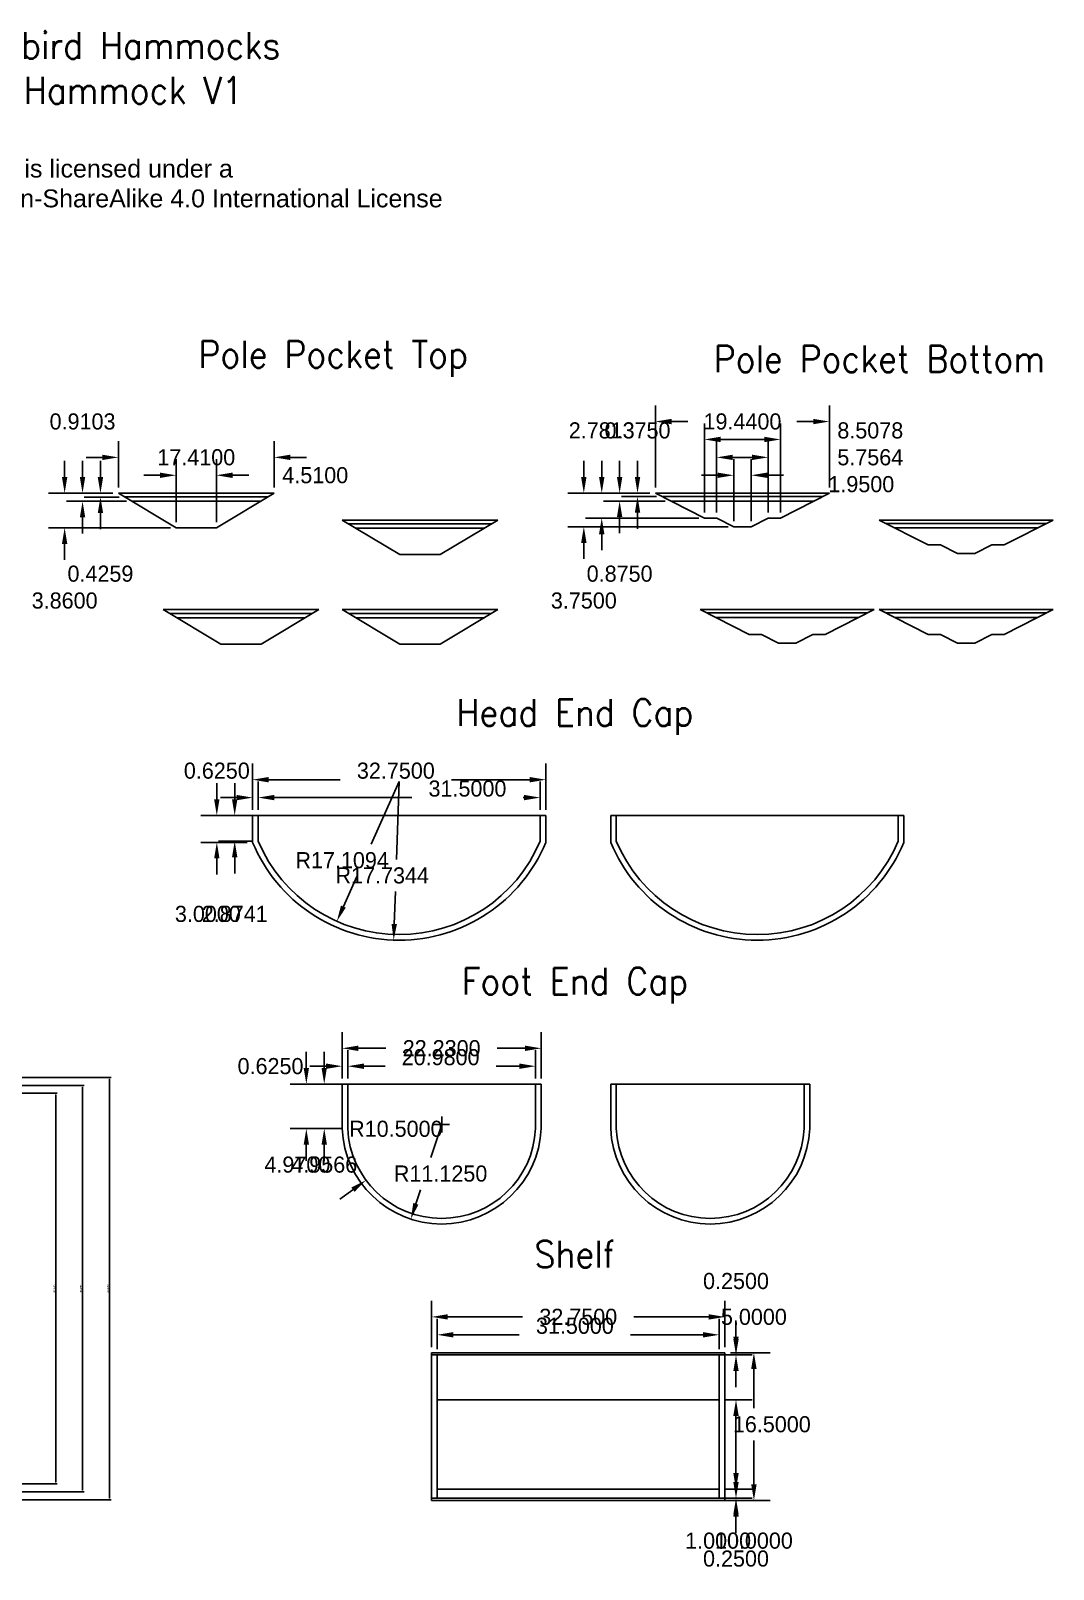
# Model space of a CAD drawing. Header units: inches. Extents: x 0 to 209, y -7 to 176.
# Drawn here: x 95.2 to 209.4, y -7.2 to 164.6 of the extents above; entities that cross this region are included whole.
import ezdxf

# ---------------------------------------------------------------- set-up
doc = ezdxf.new("R2010")
doc.units = ezdxf.units.IN
doc.layers.get('0').update_dxf_attribs({"true_color": 0xffffff})
doc.layers.get('Defpoints').update_dxf_attribs({"true_color": 0xffffff})
for name, color, linetype, true_color in [('Dimensions', 30, 'Continuous', 0xff7f00), ('Foot End Cap', 56, 'Continuous', 0x808000), ('Head End Cap', 216, 'Continuous', 0x800080), ('Shelf', 2, 'Continuous', 0xffff00)]:
    doc.layers.add(name, color=color, linetype=linetype, true_color=true_color)
for name, color, linetype, lineweight, true_color in [('Labels', 4, 'Continuous', 25, 0x00ffff), ('Pole Pocket Bottom', 6, 'Continuous', 25, 0xff00ff), ('Pole Pocket Top', 216, 'Continuous', 25, 0x800080)]:
    doc.layers.add(name, color=color, linetype=linetype, lineweight=lineweight, true_color=true_color)
doc.styles.add('QCADDimTextStyle', font='txt')
doc.styles.add('textstyle11', font='Standard')
doc.styles.add('textstyle12', font='Standard')
doc.styles.add('textstyle13', font='Standard')
doc.styles.add('textstyle14', font='Standard')
doc.styles.add('textstyle15', font='Standard')
doc.styles.add('textstyle16', font='Standard')
doc.styles.add('textstyle17', font='Standard')
doc.dimstyles.new('QCADDimStyle', dxfattribs={"dimtxt": 0.18, "dimasz": 0.18, "dimexe": 0.18, "dimexo": 0.0625, "dimgap": 0.09, "dimtad": 1, "dimtoh": 1, "dimdec": 4, "dimzin": 0, "dimdsep": 46, "dimtxsty": 'QCADDimTextStyle', "dimcen": 0.09, "dimadec": 0, "dimazin": 0, "dimtfac": 1, "dimtdec": 4, "dimtofl": 0, "dimtmove": 0, "dimatfit": 3, "dimfxl": 1, "dimtolj": 1, "dimtzin": 0, "dimarcsym": 0})

# ---------------------------------------------------------------- blocks, each defined once
blk = doc.blocks.new('*D20')
at = {"layer": 'Defpoints', "color": 0}
for p in [(78, 45.98), (98, 45.98), (78, 2.35)]:
    blk.add_point(p, dxfattribs=at)
at = {"layer": 'Dimensions', "color": 0, "lineweight": -2}
for p, q in [((78.06, 45.98), (98.18, 45.98)), ((98, 2.53), (98, 45.8)), ((78.06, 2.35), (98.18, 2.35))]:
    blk.add_line(p, q, dxfattribs=at)
at = {"layer": 'Dimensions', "color": 0}
for points in [[(98.03, 45.8), (97.97, 45.8), (98, 45.98)], [(97.97, 2.53), (98.03, 2.53), (98, 2.35)]]:
    blk.add_solid(points, dxfattribs=at)
at = {"layer": 'Dimensions', "color": 0, "insert": (97.82, 24.16), "char_height": 0.18, "attachment_point": 5, "rotation": 90, "style": 'QCADDimTextStyle'}
blk.add_mtext('\\A1;43.6295', dxfattribs=at)
blk = doc.blocks.new('*D21')
at = {"layer": 'Defpoints', "color": 0}
for p in [(77.53, 46.85), (77.53, 1.48), (101, 1.48)]:
    blk.add_point(p, dxfattribs=at)
at = {"layer": 'Dimensions', "color": 0, "lineweight": -2}
for p, q in [((77.59, 46.85), (101.18, 46.85)), ((101, 46.67), (101, 1.66)), ((77.59, 1.48), (101.18, 1.48))]:
    blk.add_line(p, q, dxfattribs=at)
at = {"layer": 'Dimensions', "color": 0}
for points in [[(101.03, 46.67), (100.97, 46.67), (101, 46.85)], [(100.97, 1.66), (101.03, 1.66), (101, 1.48)]]:
    blk.add_solid(points, dxfattribs=at)
at = {"layer": 'Dimensions', "color": 0, "insert": (100.82, 24.16), "char_height": 0.18, "attachment_point": 5, "rotation": 90, "style": 'QCADDimTextStyle'}
blk.add_mtext('\\A1;45.3657', dxfattribs=at)
blk = doc.blocks.new('*D22')
at = {"layer": 'Defpoints', "color": 0}
for p in [(77.05, 47.75), (104, 47.75), (77.05, 0.58)]:
    blk.add_point(p, dxfattribs=at)
at = {"layer": 'Dimensions', "color": 0, "lineweight": -2}
for p, q in [((77.11, 47.75), (104.18, 47.75)), ((104, 0.76), (104, 47.57)), ((77.11, 0.58), (104.18, 0.58))]:
    blk.add_line(p, q, dxfattribs=at)
at = {"layer": 'Dimensions', "color": 0}
for points in [[(104.03, 47.57), (103.97, 47.57), (104, 47.75)], [(103.97, 0.76), (104.03, 0.76), (104, 0.58)]]:
    blk.add_solid(points, dxfattribs=at)
at = {"layer": 'Dimensions', "color": 0, "insert": (103.82, 24.16), "char_height": 0.18, "attachment_point": 5, "rotation": 90, "style": 'QCADDimTextStyle'}
blk.add_mtext('\\A1;47.1693', dxfattribs=at)
blk = doc.blocks.new('*D23')
at = {"layer": 'Defpoints', "color": 0}
for p in [(122.41, 117), (105, 113), (122.41, 113)]:
    blk.add_point(p, dxfattribs=at)
at = {"layer": 'Dimensions', "color": 0, "lineweight": -2}
for p, q in [((105, 113.625), (105, 118.8)), ((122.41, 113.625), (122.41, 118.8)), ((103.2, 117), (101.4, 117)), ((124.21, 117), (126.01, 117))]:
    blk.add_line(p, q, dxfattribs=at)
at = {"layer": 'Dimensions', "color": 0}
for points in [[(103.2, 116.7), (103.2, 117.3), (105, 117)], [(124.21, 117.3), (124.21, 116.7), (122.41, 117)]]:
    blk.add_solid(points, dxfattribs=at)
at = {"layer": 'Dimensions', "color": 0, "insert": (113.705, 117), "char_height": 1.8, "attachment_point": 5}
blk.add_mtext('\\A1;17.4100', dxfattribs=at)
blk = doc.blocks.new('*D24')
at = {"layer": 'Defpoints', "color": 0}
for p in [(103, 112.57), (105, 113), (105.71, 112.57)]:
    blk.add_point(p, dxfattribs=at)
at = {"layer": 'Dimensions', "color": 0, "lineweight": -2}
for p, q in [((103, 114.8), (103, 116.6)), ((104.38, 113), (101.2, 113)), ((105.09, 112.57), (101.2, 112.57)), ((103, 110.77), (103, 108.97))]:
    blk.add_line(p, q, dxfattribs=at)
at = {"layer": 'Dimensions', "color": 0}
for points in [[(102.7, 114.8), (103.3, 114.8), (103, 113)], [(103.3, 110.77), (102.7, 110.77), (103, 112.57)]]:
    blk.add_solid(points, dxfattribs=at)
at = {"layer": 'Dimensions', "color": 0, "insert": (103, 104), "char_height": 1.8, "attachment_point": 5}
blk.add_mtext('\\A1;0.4259', dxfattribs=at)
blk = doc.blocks.new('*D25')
at = {"layer": 'Defpoints', "color": 0}
for p in [(101, 112.09), (105, 113), (106.52, 112.09)]:
    blk.add_point(p, dxfattribs=at)
at = {"layer": 'Dimensions', "color": 0, "lineweight": -2}
for p, q in [((101, 114.8), (101, 116.6)), ((104.38, 113), (99.2, 113)), ((105.9, 112.09), (99.2, 112.09)), ((101, 110.29), (101, 108.49))]:
    blk.add_line(p, q, dxfattribs=at)
at = {"layer": 'Dimensions', "color": 0}
for points in [[(100.7, 114.8), (101.3, 114.8), (101, 113)], [(101.3, 110.29), (100.7, 110.29), (101, 112.09)]]:
    blk.add_solid(points, dxfattribs=at)
at = {"layer": 'Dimensions', "color": 0, "insert": (101, 121), "char_height": 1.8, "attachment_point": 5}
blk.add_mtext('\\A1;0.9103', dxfattribs=at)
blk = doc.blocks.new('*D26')
at = {"layer": 'Defpoints', "color": 0}
for p in [(105, 113), (99, 109.14), (111.45, 109.14)]:
    blk.add_point(p, dxfattribs=at)
at = {"layer": 'Dimensions', "color": 0, "lineweight": -2}
for p, q in [((99, 114.8), (99, 116.6)), ((104.375, 113), (97.2, 113)), ((110.825, 109.14), (97.2, 109.14)), ((99, 107.34), (99, 105.54))]:
    blk.add_line(p, q, dxfattribs=at)
at = {"layer": 'Dimensions', "color": 0}
for points in [[(98.7, 114.8), (99.3, 114.8), (99, 113)], [(99.3, 107.34), (98.7, 107.34), (99, 109.14)]]:
    blk.add_solid(points, dxfattribs=at)
at = {"layer": 'Dimensions', "color": 0, "insert": (99, 101), "char_height": 1.8, "attachment_point": 5}
blk.add_mtext('\\A1;3.8600', dxfattribs=at)
blk = doc.blocks.new('*D27')
at = {"layer": 'Defpoints', "color": 0}
for p in [(115.96, 115), (111.45, 109.14), (115.96, 109.14)]:
    blk.add_point(p, dxfattribs=at)
at = {"layer": 'Dimensions', "color": 0, "lineweight": -2}
for p, q in [((111.45, 109.765), (111.45, 116.8)), ((115.96, 109.765), (115.96, 116.8)), ((109.65, 115), (107.85, 115)), ((117.76, 115), (119.56, 115))]:
    blk.add_line(p, q, dxfattribs=at)
at = {"layer": 'Dimensions', "color": 0}
for points in [[(109.65, 114.7), (109.65, 115.3), (111.45, 115)], [(117.76, 115.3), (117.76, 114.7), (115.96, 115)]]:
    blk.add_solid(points, dxfattribs=at)
at = {"layer": 'Dimensions', "color": 0, "insert": (127, 115), "char_height": 1.8, "attachment_point": 5}
blk.add_mtext('\\A1;4.5100', dxfattribs=at)
blk = doc.blocks.new('*D28')
at = {"layer": 'Defpoints', "color": 0}
for p in [(175.695, 115), (173.745, 109.25), (175.695, 109.25)]:
    blk.add_point(p, dxfattribs=at)
at = {"layer": 'Dimensions', "color": 0, "lineweight": -2}
for p, q in [((173.745, 109.875), (173.745, 116.8)), ((175.695, 109.875), (175.695, 116.8)), ((171.945, 115), (170.145, 115)), ((177.495, 115), (179.295, 115))]:
    blk.add_line(p, q, dxfattribs=at)
at = {"layer": 'Dimensions', "color": 0}
for points in [[(171.945, 114.7), (171.945, 115.3), (173.745, 115)], [(177.495, 115.3), (177.495, 114.7), (175.695, 115)]]:
    blk.add_solid(points, dxfattribs=at)
at = {"layer": 'Dimensions', "color": 0, "insert": (188, 114), "char_height": 1.8, "attachment_point": 5}
blk.add_mtext('\\A1;1.9500', dxfattribs=at)
blk = doc.blocks.new('*D29')
at = {"layer": 'Defpoints', "color": 0}
for p in [(177.6, 117), (171.84, 110.22), (177.6, 110.22)]:
    blk.add_point(p, dxfattribs=at)
at = {"layer": 'Dimensions', "color": 0, "lineweight": -2}
for p, q in [((171.84, 110.84), (171.84, 118.8)), ((177.6, 110.84), (177.6, 118.8)), ((173.64, 117), (175.8, 117))]:
    blk.add_line(p, q, dxfattribs=at)
at = {"layer": 'Dimensions', "color": 0}
for points in [[(173.64, 117.3), (173.64, 116.7), (171.84, 117)], [(175.8, 116.7), (175.8, 117.3), (177.6, 117)]]:
    blk.add_solid(points, dxfattribs=at)
at = {"layer": 'Dimensions', "color": 0, "insert": (189, 117), "char_height": 1.8, "attachment_point": 5}
blk.add_mtext('\\A1;5.7564', dxfattribs=at)
blk = doc.blocks.new('*D30')
at = {"layer": 'Defpoints', "color": 0}
for p in [(178.97, 119), (170.47, 110.22), (178.97, 110.22)]:
    blk.add_point(p, dxfattribs=at)
at = {"layer": 'Dimensions', "color": 0, "lineweight": -2}
for p, q in [((170.47, 110.84), (170.47, 120.8)), ((178.97, 110.84), (178.97, 120.8)), ((172.27, 119), (177.17, 119))]:
    blk.add_line(p, q, dxfattribs=at)
at = {"layer": 'Dimensions', "color": 0}
for points in [[(172.27, 119.3), (172.27, 118.7), (170.47, 119)], [(177.17, 118.7), (177.17, 119.3), (178.97, 119)]]:
    blk.add_solid(points, dxfattribs=at)
at = {"layer": 'Dimensions', "color": 0, "insert": (189, 120), "char_height": 1.8, "attachment_point": 5}
blk.add_mtext('\\A1;8.5078', dxfattribs=at)
blk = doc.blocks.new('*D31')
at = {"layer": 'Defpoints', "color": 0}
for p in [(184.44, 121), (165, 113), (184.44, 113)]:
    blk.add_point(p, dxfattribs=at)
at = {"layer": 'Dimensions', "color": 0, "lineweight": -2}
for p, q in [((165, 113.62), (165, 122.8)), ((184.44, 113.62), (184.44, 122.8)), ((166.8, 121), (168.63, 121)), ((182.64, 121), (180.81, 121))]:
    blk.add_line(p, q, dxfattribs=at)
at = {"layer": 'Dimensions', "color": 0}
for points in [[(166.8, 121.3), (166.8, 120.7), (165, 121)], [(182.64, 120.7), (182.64, 121.3), (184.44, 121)]]:
    blk.add_solid(points, dxfattribs=at)
at = {"layer": 'Dimensions', "color": 0, "insert": (174.72, 121), "char_height": 1.8, "attachment_point": 5}
blk.add_mtext('\\A1;19.4400', dxfattribs=at)
blk = doc.blocks.new('*D32')
at = {"layer": 'Defpoints', "color": 0}
for p in [(163, 112.625), (165, 113), (165.737, 112.625)]:
    blk.add_point(p, dxfattribs=at)
at = {"layer": 'Dimensions', "color": 0, "lineweight": -2}
for p, q in [((163, 114.8), (163, 116.6)), ((164.375, 113), (161.2, 113)), ((165.112, 112.625), (161.2, 112.625)), ((163, 110.825), (163, 109.025))]:
    blk.add_line(p, q, dxfattribs=at)
at = {"layer": 'Dimensions', "color": 0}
for points in [[(162.7, 114.8), (163.3, 114.8), (163, 113)], [(163.3, 110.825), (162.7, 110.825), (163, 112.625)]]:
    blk.add_solid(points, dxfattribs=at)
at = {"layer": 'Dimensions', "color": 0, "insert": (163, 120), "char_height": 1.8, "attachment_point": 5}
blk.add_mtext('\\A1;0.3750', dxfattribs=at)
blk = doc.blocks.new('*D33')
at = {"layer": 'Defpoints', "color": 0}
for p in [(161, 112.12), (165, 113), (166.72, 112.12)]:
    blk.add_point(p, dxfattribs=at)
at = {"layer": 'Dimensions', "color": 0, "lineweight": -2}
for p, q in [((161, 114.8), (161, 116.6)), ((164.38, 113), (159.2, 113)), ((166.09, 112.12), (159.2, 112.12)), ((161, 110.33), (161, 108.53))]:
    blk.add_line(p, q, dxfattribs=at)
at = {"layer": 'Dimensions', "color": 0}
for points in [[(160.7, 114.8), (161.3, 114.8), (161, 113)], [(161.3, 110.33), (160.7, 110.33), (161, 112.12)]]:
    blk.add_solid(points, dxfattribs=at)
at = {"layer": 'Dimensions', "color": 0, "insert": (161, 104), "char_height": 1.8, "attachment_point": 5}
blk.add_mtext('\\A1;0.8750', dxfattribs=at)
blk = doc.blocks.new('*D34')
at = {"layer": 'Defpoints', "color": 0}
for p in [(165, 113), (159, 110.22), (170.47, 110.22)]:
    blk.add_point(p, dxfattribs=at)
at = {"layer": 'Dimensions', "color": 0, "lineweight": -2}
for p, q in [((159, 114.8), (159, 116.6)), ((164.38, 113), (157.2, 113)), ((169.84, 110.22), (157.2, 110.22)), ((159, 108.42), (159, 106.62))]:
    blk.add_line(p, q, dxfattribs=at)
at = {"layer": 'Dimensions', "color": 0}
for points in [[(158.7, 114.8), (159.3, 114.8), (159, 113)], [(159.3, 108.42), (158.7, 108.42), (159, 110.22)]]:
    blk.add_solid(points, dxfattribs=at)
at = {"layer": 'Dimensions', "color": 0, "insert": (159, 120), "char_height": 1.8, "attachment_point": 5}
blk.add_mtext('\\A1;2.7813', dxfattribs=at)
blk = doc.blocks.new('*D35')
at = {"layer": 'Defpoints', "color": 0}
for p in [(165, 113), (157, 109.25), (173.745, 109.25)]:
    blk.add_point(p, dxfattribs=at)
at = {"layer": 'Dimensions', "color": 0, "lineweight": -2}
for p, q in [((157, 114.8), (157, 116.6)), ((164.375, 113), (155.2, 113)), ((173.12, 109.25), (155.2, 109.25)), ((157, 107.45), (157, 105.65))]:
    blk.add_line(p, q, dxfattribs=at)
at = {"layer": 'Dimensions', "color": 0}
for points in [[(156.7, 114.8), (157.3, 114.8), (157, 113)], [(157.3, 107.45), (156.7, 107.45), (157, 109.25)]]:
    blk.add_solid(points, dxfattribs=at)
at = {"layer": 'Dimensions', "color": 0, "insert": (157, 101), "char_height": 1.8, "attachment_point": 5}
blk.add_mtext('\\A1;3.7500', dxfattribs=at)
blk = doc.blocks.new('*D36')
at = {"layer": 'Defpoints', "color": 0}
for p in [(120, 79), (120, 77), (120.625, 77)]:
    blk.add_point(p, dxfattribs=at)
at = {"layer": 'Dimensions', "color": 0, "lineweight": -2}
for p, q in [((120, 77.625), (120, 80.8)), ((120.625, 77.625), (120.625, 80.8)), ((118.2, 79), (116.4, 79)), ((122.425, 79), (124.225, 79))]:
    blk.add_line(p, q, dxfattribs=at)
at = {"layer": 'Dimensions', "color": 0}
for points in [[(118.2, 78.7), (118.2, 79.3), (120, 79)], [(122.425, 79.3), (122.425, 78.7), (120.625, 79)]]:
    blk.add_solid(points, dxfattribs=at)
at = {"layer": 'Dimensions', "color": 0, "insert": (116, 82), "char_height": 1.8, "attachment_point": 5}
blk.add_mtext('\\A1;0.6250', dxfattribs=at)
blk = doc.blocks.new('*D37')
at = {"layer": 'Defpoints', "color": 0}
for p in [(152.12, 79), (120.62, 77), (152.12, 77)]:
    blk.add_point(p, dxfattribs=at)
at = {"layer": 'Dimensions', "color": 0, "lineweight": -2}
for p, q in [((120.62, 77.62), (120.62, 80.8)), ((152.12, 77.62), (152.12, 80.8)), ((122.42, 79), (137.79, 79)), ((150.32, 79), (150.21, 79))]:
    blk.add_line(p, q, dxfattribs=at)
at = {"layer": 'Dimensions', "color": 0}
for points in [[(122.42, 79.3), (122.42, 78.7), (120.62, 79)], [(150.32, 78.7), (150.32, 79.3), (152.12, 79)]]:
    blk.add_solid(points, dxfattribs=at)
at = {"layer": 'Dimensions', "color": 0, "insert": (144, 80), "char_height": 1.8, "attachment_point": 5}
blk.add_mtext('\\A1;31.5000', dxfattribs=at)
blk = doc.blocks.new('*D38')
at = {"layer": 'Defpoints', "color": 0}
for p in [(120, 81), (120, 77), (152.75, 77)]:
    blk.add_point(p, dxfattribs=at)
at = {"layer": 'Dimensions', "color": 0, "lineweight": -2}
for p, q in [((120, 77.62), (120, 82.8)), ((152.75, 77.62), (152.75, 82.8)), ((121.8, 81), (129.79, 81)), ((150.95, 81), (142.21, 81))]:
    blk.add_line(p, q, dxfattribs=at)
at = {"layer": 'Dimensions', "color": 0}
for points in [[(121.8, 81.3), (121.8, 80.7), (120, 81)], [(150.95, 80.7), (150.95, 81.3), (152.75, 81)]]:
    blk.add_solid(points, dxfattribs=at)
at = {"layer": 'Dimensions', "color": 0, "insert": (136, 82), "char_height": 1.8, "attachment_point": 5}
blk.add_mtext('\\A1;32.7500', dxfattribs=at)
blk = doc.blocks.new('*D39')
at = {"layer": 'Defpoints', "color": 0}
for p in [(120.62, 77), (118, 74.13), (120.62, 74.13)]:
    blk.add_point(p, dxfattribs=at)
at = {"layer": 'Dimensions', "color": 0, "lineweight": -2}
for p, q in [((118, 78.8), (118, 80.6)), ((120, 77), (116.2, 77)), ((120, 74.13), (116.2, 74.13)), ((118, 72.33), (118, 70.53))]:
    blk.add_line(p, q, dxfattribs=at)
at = {"layer": 'Dimensions', "color": 0}
for points in [[(117.7, 78.8), (118.3, 78.8), (118, 77)], [(118.3, 72.33), (117.7, 72.33), (118, 74.13)]]:
    blk.add_solid(points, dxfattribs=at)
at = {"layer": 'Dimensions', "color": 0, "insert": (118, 66), "char_height": 1.8, "attachment_point": 5}
blk.add_mtext('\\A1;2.8741', dxfattribs=at)
blk = doc.blocks.new('*D40')
at = {"layer": 'Defpoints', "color": 0}
for p in [(120, 77), (116, 74), (120, 74)]:
    blk.add_point(p, dxfattribs=at)
at = {"layer": 'Dimensions', "color": 0, "lineweight": -2}
for p, q in [((116, 78.8), (116, 80.6)), ((119.375, 77), (114.2, 77)), ((119.375, 74), (114.2, 74)), ((116, 72.2), (116, 70.4))]:
    blk.add_line(p, q, dxfattribs=at)
at = {"layer": 'Dimensions', "color": 0}
for points in [[(115.7, 78.8), (116.3, 78.8), (116, 77)], [(116.3, 72.2), (115.7, 72.2), (116, 74)]]:
    blk.add_solid(points, dxfattribs=at)
at = {"layer": 'Dimensions', "color": 0, "insert": (115, 66), "char_height": 1.8, "attachment_point": 5}
blk.add_mtext('\\A1;3.0000', dxfattribs=at)
blk = doc.blocks.new('*D41')
at = {"layer": 'Defpoints', "color": 0}
for p in [(136.38, 80.81), (129.41, 65.18)]:
    blk.add_point(p, dxfattribs=at)
at = {"layer": 'Dimensions', "color": 0, "lineweight": -2}
for p, q in [((133.25, 73.8), (136.38, 80.81)), ((131.64, 70.2), (130.14, 66.83))]:
    blk.add_line(p, q, dxfattribs=at)
at = {"layer": 'Dimensions', "color": 0}
blk.add_solid([(129.87, 66.95), (130.41, 66.71), (129.41, 65.18)], dxfattribs=at)
at = {"layer": 'Dimensions', "color": 0, "insert": (130, 72), "char_height": 1.8, "attachment_point": 5}
blk.add_mtext('\\A1;R17.1094', dxfattribs=at)
blk = doc.blocks.new('*D42')
at = {"layer": 'Defpoints', "color": 0}
for p in [(136.38, 80.81), (135.76, 63.09)]:
    blk.add_point(p, dxfattribs=at)
at = {"layer": 'Dimensions', "color": 0, "lineweight": -2}
for p, q in [((136.07, 72.1), (136.38, 80.81)), ((135.95, 68.5), (135.82, 64.88))]:
    blk.add_line(p, q, dxfattribs=at)
at = {"layer": 'Dimensions', "color": 0}
blk.add_solid([(135.52, 64.89), (136.12, 64.87), (135.76, 63.09)], dxfattribs=at)
at = {"layer": 'Dimensions', "color": 0, "insert": (134.48, 70.3), "char_height": 1.8, "attachment_point": 5}
blk.add_mtext('\\A1;R17.7344', dxfattribs=at)
blk = doc.blocks.new('*D43')
at = {"layer": 'Defpoints', "color": 0}
for p in [(151.6, 49), (130.62, 47), (151.6, 47)]:
    blk.add_point(p, dxfattribs=at)
at = {"layer": 'Dimensions', "color": 0, "lineweight": -2}
for p, q in [((130.62, 47.62), (130.62, 50.8)), ((151.6, 47.62), (151.6, 50.8)), ((132.43, 49), (134.79, 49)), ((149.81, 49), (147.21, 49))]:
    blk.add_line(p, q, dxfattribs=at)
at = {"layer": 'Dimensions', "color": 0}
for points in [[(132.43, 49.3), (132.43, 48.7), (130.62, 49)], [(149.81, 48.7), (149.81, 49.3), (151.6, 49)]]:
    blk.add_solid(points, dxfattribs=at)
at = {"layer": 'Dimensions', "color": 0, "insert": (141, 50), "char_height": 1.8, "attachment_point": 5}
blk.add_mtext('\\A1;20.9800', dxfattribs=at)
blk = doc.blocks.new('*D44')
at = {"layer": 'Defpoints', "color": 0}
for p in [(130.625, 49), (130, 47), (130.625, 47)]:
    blk.add_point(p, dxfattribs=at)
at = {"layer": 'Dimensions', "color": 0, "lineweight": -2}
for p, q in [((130, 47.625), (130, 50.8)), ((130.625, 47.625), (130.625, 50.8)), ((128.2, 49), (126.4, 49)), ((132.425, 49), (134.225, 49))]:
    blk.add_line(p, q, dxfattribs=at)
at = {"layer": 'Dimensions', "color": 0}
for points in [[(128.2, 48.7), (128.2, 49.3), (130, 49)], [(132.425, 49.3), (132.425, 48.7), (130.625, 49)]]:
    blk.add_solid(points, dxfattribs=at)
at = {"layer": 'Dimensions', "color": 0, "insert": (122, 49), "char_height": 1.8, "attachment_point": 5}
blk.add_mtext('\\A1;0.6250', dxfattribs=at)
blk = doc.blocks.new('*D45')
at = {"layer": 'Defpoints', "color": 0}
for p in [(152.23, 51), (130, 47), (152.23, 47)]:
    blk.add_point(p, dxfattribs=at)
at = {"layer": 'Dimensions', "color": 0, "lineweight": -2}
for p, q in [((130, 47.62), (130, 52.8)), ((152.23, 47.62), (152.23, 52.8)), ((131.8, 51), (134.9, 51)), ((150.43, 51), (147.33, 51))]:
    blk.add_line(p, q, dxfattribs=at)
at = {"layer": 'Dimensions', "color": 0}
for points in [[(131.8, 51.3), (131.8, 50.7), (130, 51)], [(150.43, 50.7), (150.43, 51.3), (152.23, 51)]]:
    blk.add_solid(points, dxfattribs=at)
at = {"layer": 'Dimensions', "color": 0, "insert": (141.12, 51), "char_height": 1.8, "attachment_point": 5}
blk.add_mtext('\\A1;22.2300', dxfattribs=at)
blk = doc.blocks.new('*D46')
at = {"layer": 'Defpoints', "color": 0}
for p in [(130.62, 47), (128, 42.04), (130.62, 42.04)]:
    blk.add_point(p, dxfattribs=at)
at = {"layer": 'Dimensions', "color": 0, "lineweight": -2}
for p, q in [((128, 48.8), (128, 50.6)), ((130, 47), (126.2, 47)), ((130, 42.04), (126.2, 42.04)), ((128, 40.24), (128, 38.44))]:
    blk.add_line(p, q, dxfattribs=at)
at = {"layer": 'Dimensions', "color": 0}
for points in [[(127.7, 48.8), (128.3, 48.8), (128, 47)], [(128.3, 40.24), (127.7, 40.24), (128, 42.04)]]:
    blk.add_solid(points, dxfattribs=at)
at = {"layer": 'Dimensions', "color": 0, "insert": (128, 38), "char_height": 1.8, "attachment_point": 5}
blk.add_mtext('\\A1;4.9566', dxfattribs=at)
blk = doc.blocks.new('*D47')
at = {"layer": 'Defpoints', "color": 0}
for p in [(130, 47), (126, 42.03), (130, 42.03)]:
    blk.add_point(p, dxfattribs=at)
at = {"layer": 'Dimensions', "color": 0, "lineweight": -2}
for p, q in [((126, 48.8), (126, 50.6)), ((129.375, 47), (124.2, 47)), ((129.375, 42.03), (124.2, 42.03)), ((126, 40.23), (126, 38.43))]:
    blk.add_line(p, q, dxfattribs=at)
at = {"layer": 'Dimensions', "color": 0}
for points in [[(125.7, 48.8), (126.3, 48.8), (126, 47)], [(126.3, 40.23), (125.7, 40.23), (126, 42.03)]]:
    blk.add_solid(points, dxfattribs=at)
at = {"layer": 'Dimensions', "color": 0, "insert": (125, 38), "char_height": 1.8, "attachment_point": 5}
blk.add_mtext('\\A1;4.9700', dxfattribs=at)
blk = doc.blocks.new('*D48')
at = {"layer": 'Defpoints', "color": 0}
for p in [(141.12, 42.5), (132.66, 36.28)]:
    blk.add_point(p, dxfattribs=at)
at = {"layer": 'Dimensions', "color": 0}
for p, q in [((141.12, 41.6), (141.12, 43.4)), ((140.22, 42.5), (142.01, 42.5))]:
    blk.add_line(p, q, dxfattribs=at)
at = {"layer": 'Dimensions', "color": 0, "lineweight": -2}
blk.add_line((131.21, 35.21), (129.76, 34.14), dxfattribs=at)
at = {"layer": 'Dimensions', "color": 0}
blk.add_solid([(131.39, 34.97), (131.03, 35.45), (132.66, 36.28)], dxfattribs=at)
at = {"layer": 'Dimensions', "color": 0, "insert": (136, 42), "char_height": 1.8, "attachment_point": 5}
blk.add_mtext('\\A1;R10.5000', dxfattribs=at)
blk = doc.blocks.new('*D49')
at = {"layer": 'Defpoints', "color": 0}
for p in [(141.12, 42.5), (137.67, 31.92)]:
    blk.add_point(p, dxfattribs=at)
at = {"layer": 'Dimensions', "color": 0, "lineweight": -2}
for p, q in [((139.91, 38.8), (141.12, 42.5)), ((138.74, 35.2), (138.23, 33.63))]:
    blk.add_line(p, q, dxfattribs=at)
at = {"layer": 'Dimensions', "color": 0}
blk.add_solid([(137.95, 33.73), (138.52, 33.54), (137.67, 31.92)], dxfattribs=at)
at = {"layer": 'Dimensions', "color": 0, "insert": (141, 37), "char_height": 1.8, "attachment_point": 5}
blk.add_mtext('\\A1;R11.1250', dxfattribs=at)
blk = doc.blocks.new('*D50')
at = {"layer": 'Defpoints', "color": 0}
for p in [(172.12, 19), (140.62, 16.75), (172.12, 16.75)]:
    blk.add_point(p, dxfattribs=at)
at = {"layer": 'Dimensions', "color": 0, "lineweight": -2}
for p, q in [((140.62, 17.38), (140.62, 20.8)), ((172.12, 17.38), (172.12, 20.8)), ((142.43, 19), (149.79, 19)), ((170.32, 19), (162.21, 19))]:
    blk.add_line(p, q, dxfattribs=at)
at = {"layer": 'Dimensions', "color": 0}
for points in [[(142.43, 19.3), (142.43, 18.7), (140.62, 19)], [(170.32, 18.7), (170.32, 19.3), (172.12, 19)]]:
    blk.add_solid(points, dxfattribs=at)
at = {"layer": 'Dimensions', "color": 0, "insert": (156, 20), "char_height": 1.8, "attachment_point": 5}
blk.add_mtext('\\A1;31.5000', dxfattribs=at)
blk = doc.blocks.new('*D51')
at = {"layer": 'Defpoints', "color": 0}
for p in [(172.75, 21), (140, 17), (172.75, 17)]:
    blk.add_point(p, dxfattribs=at)
at = {"layer": 'Dimensions', "color": 0, "lineweight": -2}
for p, q in [((140, 17.62), (140, 22.8)), ((172.75, 17.62), (172.75, 22.8)), ((141.8, 21), (150.16, 21)), ((170.95, 21), (162.59, 21))]:
    blk.add_line(p, q, dxfattribs=at)
at = {"layer": 'Dimensions', "color": 0}
for points in [[(141.8, 21.3), (141.8, 20.7), (140, 21)], [(170.95, 20.7), (170.95, 21.3), (172.75, 21)]]:
    blk.add_solid(points, dxfattribs=at)
at = {"layer": 'Dimensions', "color": 0, "insert": (156.38, 21), "char_height": 1.8, "attachment_point": 5}
blk.add_mtext('\\A1;32.7500', dxfattribs=at)
blk = doc.blocks.new('*D52')
at = {"layer": 'Defpoints', "color": 0}
for p in [(172.75, 17), (172.75, 16.75), (174, 16.75)]:
    blk.add_point(p, dxfattribs=at)
at = {"layer": 'Dimensions', "color": 0, "lineweight": -2}
for p, q in [((174, 18.8), (174, 20.6)), ((173.375, 17), (175.8, 17)), ((173.375, 16.75), (175.8, 16.75)), ((174, 14.95), (174, 13.15))]:
    blk.add_line(p, q, dxfattribs=at)
at = {"layer": 'Dimensions', "color": 0}
for points in [[(173.7, 18.8), (174.3, 18.8), (174, 17)], [(174.3, 14.95), (173.7, 14.95), (174, 16.75)]]:
    blk.add_solid(points, dxfattribs=at)
at = {"layer": 'Dimensions', "color": 0, "insert": (174, 25), "char_height": 1.8, "attachment_point": 5}
blk.add_mtext('\\A1;0.2500', dxfattribs=at)
blk = doc.blocks.new('*D53')
at = {"layer": 'Defpoints', "color": 0}
for p in [(172.125, 16.75), (172.125, 11.75), (174, 11.75)]:
    blk.add_point(p, dxfattribs=at)
at = {"layer": 'Dimensions', "color": 0, "lineweight": -2}
for p, q in [((174, 18.55), (174, 20.35)), ((172.75, 16.75), (175.8, 16.75)), ((172.75, 11.75), (175.8, 11.75)), ((174, 9.95), (174, 8.15))]:
    blk.add_line(p, q, dxfattribs=at)
at = {"layer": 'Dimensions', "color": 0}
for points in [[(173.7, 18.55), (174.3, 18.55), (174, 16.75)], [(174.3, 9.95), (173.7, 9.95), (174, 11.75)]]:
    blk.add_solid(points, dxfattribs=at)
at = {"layer": 'Dimensions', "color": 0, "insert": (176, 21), "char_height": 1.8, "attachment_point": 5}
blk.add_mtext('\\A1;5.0000', dxfattribs=at)
blk = doc.blocks.new('*D54')
at = {"layer": 'Defpoints', "color": 0}
for p in [(172.125, 11.75), (172.125, 1.75), (174, 1.75)]:
    blk.add_point(p, dxfattribs=at)
at = {"layer": 'Dimensions', "color": 0, "lineweight": -2}
for p, q in [((172.75, 11.75), (175.8, 11.75)), ((174, 9.95), (174, 3.55)), ((172.75, 1.75), (175.8, 1.75))]:
    blk.add_line(p, q, dxfattribs=at)
at = {"layer": 'Dimensions', "color": 0}
for points in [[(174.3, 9.95), (173.7, 9.95), (174, 11.75)], [(173.7, 3.55), (174.3, 3.55), (174, 1.75)]]:
    blk.add_solid(points, dxfattribs=at)
at = {"layer": 'Dimensions', "color": 0, "insert": (176, -4), "char_height": 1.8, "attachment_point": 5}
blk.add_mtext('\\A1;10.0000', dxfattribs=at)
blk = doc.blocks.new('*D55')
at = {"layer": 'Defpoints', "color": 0}
for p in [(172.125, 1.75), (172.125, 0.75), (174, 0.75)]:
    blk.add_point(p, dxfattribs=at)
at = {"layer": 'Dimensions', "color": 0, "lineweight": -2}
for p, q in [((174, 3.55), (174, 5.35)), ((172.75, 1.75), (175.8, 1.75)), ((172.75, 0.75), (175.8, 0.75)), ((174, -1.05), (174, -2.85))]:
    blk.add_line(p, q, dxfattribs=at)
at = {"layer": 'Dimensions', "color": 0}
for points in [[(173.7, 3.55), (174.3, 3.55), (174, 1.75)], [(174.3, -1.05), (173.7, -1.05), (174, 0.75)]]:
    blk.add_solid(points, dxfattribs=at)
at = {"layer": 'Dimensions', "color": 0, "insert": (172, -4), "char_height": 1.8, "attachment_point": 5}
blk.add_mtext('\\A1;1.0000', dxfattribs=at)
blk = doc.blocks.new('*D56')
at = {"layer": 'Defpoints', "color": 0}
for p in [(172.125, 0.75), (172.125, 0.5), (174, 0.5)]:
    blk.add_point(p, dxfattribs=at)
at = {"layer": 'Dimensions', "color": 0, "lineweight": -2}
for p, q in [((174, 2.55), (174, 4.35)), ((172.75, 0.75), (175.8, 0.75)), ((172.75, 0.5), (175.8, 0.5)), ((174, -1.3), (174, -3.1))]:
    blk.add_line(p, q, dxfattribs=at)
at = {"layer": 'Dimensions', "color": 0}
for points in [[(173.7, 2.55), (174.3, 2.55), (174, 0.75)], [(174.3, -1.3), (173.7, -1.3), (174, 0.5)]]:
    blk.add_solid(points, dxfattribs=at)
at = {"layer": 'Dimensions', "color": 0, "insert": (174, -6), "char_height": 1.8, "attachment_point": 5}
blk.add_mtext('\\A1;0.2500', dxfattribs=at)
blk = doc.blocks.new('*D57')
at = {"layer": 'Defpoints', "color": 0}
for p in [(172.75, 17), (172.75, 0.5), (176, 0.5)]:
    blk.add_point(p, dxfattribs=at)
at = {"layer": 'Dimensions', "color": 0, "lineweight": -2}
for p, q in [((173.375, 17), (177.8, 17)), ((176, 15.2), (176, 10.8)), ((176, 2.3), (176, 7.2)), ((173.375, 0.5), (177.8, 0.5))]:
    blk.add_line(p, q, dxfattribs=at)
at = {"layer": 'Dimensions', "color": 0}
for points in [[(176.3, 15.2), (175.7, 15.2), (176, 17)], [(175.7, 2.3), (176.3, 2.3), (176, 0.5)]]:
    blk.add_solid(points, dxfattribs=at)
at = {"layer": 'Dimensions', "color": 0, "insert": (178, 9), "char_height": 1.8, "attachment_point": 5}
blk.add_mtext('\\A1;16.5000', dxfattribs=at)

msp = doc.modelspace()

# ---------------------------------------------------------------- linework, layer by layer
at = {"layer": 'Foot End Cap', "color": 7, "true_color": 0xffffff}
for p, q in [((130, 47), (152.23, 47)), ((130, 47), (130, 42.03)), ((130.625, 47), (130.625, 42.04344)), ((151.605, 47), (151.605, 42.04344)), ((152.23, 47), (152.23, 42.03)), ((160, 47), (182.23, 47)), ((160, 47), (160, 42.03)), ((160.625, 47), (160.625, 42.04344)), ((181.605, 47), (181.605, 42.04344)), ((182.23, 47), (182.23, 42.03))]:
    msp.add_line(p, q, dxfattribs=at)
for centre, radius, start, end in [((141.115, 42.50159), 11.125, 182.4295182, 357.5704818), ((141.115, 42.50159), 10.5, 182.5007913, 357.4992087), ((171.115, 42.50159), 11.125, 182.4295182, 357.5704818), ((171.115, 42.50159), 10.5, 182.5007913, 357.4992087)]:
    msp.add_arc(centre, radius, start, end, dxfattribs=at)
at = {"layer": 'Head End Cap', "color": 7, "true_color": 0xffffff}
for p, q in [((120, 77), (152.75, 77)), ((120, 77), (120, 74)), ((120.625, 77), (120.625, 74.12594)), ((152.125, 77), (152.125, 74.12594)), ((152.75, 77), (152.75, 74)), ((160, 77), (192.75, 77)), ((160, 77), (160, 74)), ((160.625, 77), (160.625, 74.12594)), ((192.125, 77), (192.125, 74.12594)), ((192.75, 77), (192.75, 74))]:
    msp.add_line(p, q, dxfattribs=at)
for centre, radius, start, end in [((136.375, 80.80936), 17.73438, 202.579446, 337.420554), ((136.375, 80.80936), 17.10938, 202.9936803, 337.0063197), ((176.375, 80.80936), 17.73438, 202.579446, 337.420554), ((176.375, 80.80936), 17.10938, 202.9936803, 337.0063197)]:
    msp.add_arc(centre, radius, start, end, dxfattribs=at)
at = {"layer": 'Pole Pocket Bottom', "color": 7, "true_color": 0xffffff}
for p, q in [((165, 113), (174.72, 113)), ((165, 113), (170.46608, 110.21875)), ((165.737, 112.625), (174.72, 112.625)), ((166.71967, 112.125), (174.72, 112.125)), ((184.44, 113), (174.72, 113)), ((183.703, 112.625), (174.72, 112.625)), ((182.72033, 112.125), (174.72, 112.125)), ((184.44, 113), (178.97392, 110.21875)), ((170.46608, 110.21875), (171.8418, 110.21875)), ((171.8418, 110.21875), (173.745, 109.25)), ((177.5982, 110.21875), (175.695, 109.25)), ((178.97392, 110.21875), (177.5982, 110.21875)), ((190, 110), (199.72, 110)), ((190, 110), (195.46608, 107.21875)), ((209.44, 110), (199.72, 110)), ((209.44, 110), (203.97392, 107.21875)), ((173.745, 109.25), (174.72, 109.25)), ((175.695, 109.25), (174.72, 109.25)), ((190.737, 109.625), (199.72, 109.625)), ((191.71967, 109.125), (199.72, 109.125)), ((208.703, 109.625), (199.72, 109.625)), ((207.72033, 109.125), (199.72, 109.125)), ((195.46608, 107.21875), (196.8418, 107.21875)), ((196.8418, 107.21875), (198.745, 106.25)), ((202.5982, 107.21875), (200.695, 106.25)), ((203.97392, 107.21875), (202.5982, 107.21875)), ((198.745, 106.25), (199.72, 106.25)), ((200.695, 106.25), (199.72, 106.25)), ((170, 100), (179.72, 100)), ((170, 100), (175.46608, 97.21875)), ((189.44, 100), (179.72, 100)), ((189.44, 100), (183.97392, 97.21875)), ((190, 100), (199.72, 100)), ((190, 100), (195.46608, 97.21875)), ((209.44, 100), (199.72, 100)), ((209.44, 100), (203.97392, 97.21875)), ((170.737, 99.625), (179.72, 99.625)), ((171.71967, 99.125), (179.72, 99.125)), ((188.703, 99.625), (179.72, 99.625)), ((187.72033, 99.125), (179.72, 99.125)), ((190.737, 99.625), (199.72, 99.625)), ((191.71967, 99.125), (199.72, 99.125)), ((208.703, 99.625), (199.72, 99.625)), ((207.72033, 99.125), (199.72, 99.125)), ((175.46608, 97.21875), (176.8418, 97.21875)), ((176.8418, 97.21875), (178.745, 96.25)), ((178.745, 96.25), (179.72, 96.25)), ((180.695, 96.25), (179.72, 96.25)), ((182.5982, 97.21875), (180.695, 96.25)), ((183.97392, 97.21875), (182.5982, 97.21875)), ((195.46608, 97.21875), (196.8418, 97.21875)), ((196.8418, 97.21875), (198.745, 96.25)), ((198.745, 96.25), (199.72, 96.25)), ((200.695, 96.25), (199.72, 96.25)), ((202.5982, 97.21875), (200.695, 96.25)), ((203.97392, 97.21875), (202.5982, 97.21875))]:
    msp.add_line(p, q, dxfattribs=at)
at = {"layer": 'Pole Pocket Top', "color": 7, "true_color": 0xffffff}
for p, q in [((105, 113), (113.705, 113)), ((105, 113), (111.45, 109.14)), ((105.71172, 112.57407), (113.705, 112.57407)), ((106.5211, 112.0897), (113.705, 112.0897)), ((122.41, 113), (113.705, 113)), ((121.69828, 112.57407), (113.705, 112.57407)), ((120.8889, 112.0897), (113.705, 112.0897)), ((122.41, 113), (115.96, 109.14)), ((130, 110), (138.705, 110)), ((130, 110), (136.45, 106.14)), ((147.41, 110), (138.705, 110)), ((147.41, 110), (140.96, 106.14)), ((113.705, 109.14), (111.45, 109.14)), ((113.705, 109.14), (115.96, 109.14)), ((130.71172, 109.57407), (138.705, 109.57407)), ((131.5211, 109.0897), (138.705, 109.0897)), ((146.69828, 109.57407), (138.705, 109.57407)), ((145.8889, 109.0897), (138.705, 109.0897)), ((138.705, 106.14), (136.45, 106.14)), ((138.705, 106.14), (140.96, 106.14)), ((110, 100), (118.705, 100)), ((110, 100), (116.45, 96.14)), ((127.41, 100), (118.705, 100)), ((127.41, 100), (120.96, 96.14)), ((130, 100), (138.705, 100)), ((130, 100), (136.45, 96.14)), ((147.41, 100), (138.705, 100)), ((147.41, 100), (140.96, 96.14)), ((110.71172, 99.57407), (118.705, 99.57407)), ((111.5211, 99.0897), (118.705, 99.0897)), ((126.69828, 99.57407), (118.705, 99.57407)), ((125.8889, 99.0897), (118.705, 99.0897)), ((130.71172, 99.57407), (138.705, 99.57407)), ((131.5211, 99.0897), (138.705, 99.0897)), ((146.69828, 99.57407), (138.705, 99.57407)), ((145.8889, 99.0897), (138.705, 99.0897)), ((118.705, 96.14), (116.45, 96.14)), ((118.705, 96.14), (120.96, 96.14)), ((138.705, 96.14), (136.45, 96.14)), ((138.705, 96.14), (140.96, 96.14))]:
    msp.add_line(p, q, dxfattribs=at)
at = {"layer": 'Shelf', "color": 7, "true_color": 0xffffff}
for p, q in [((140, 0.5), (140, 17)), ((140, 17), (172.75, 17)), ((140, 16.75), (172.75, 16.75)), ((140.625, 0.75), (140.625, 16.75)), ((172.125, 16.75), (172.125, 0.75)), ((172.75, 17), (172.75, 0.5)), ((172.125, 11.75), (140.625, 11.75)), ((172.125, 1.75), (140.625, 1.75)), ((172.75, 0.75), (140, 0.75)), ((172.75, 0.5), (140, 0.5))]:
    msp.add_line(p, q, dxfattribs=at)

# ---------------------------------------------------------------- texts
at = {"char_height": 0.0684343, "attachment_point": 5}
for s, insert, style in [('\\H3.00133;Hummingbird Hammocks\\PBridge Hammock V1', (100, 160), 'textstyle11'), ('\\fHelvetica Neue,Helvetica,Arial,sans-serif|b0|i0|c0|p0;\\c3618615;\\H1.99926;This work is licensed under a \\P\\c13730329;Creative Commons Attribution-ShareAlike 4.0 International License', (99.78518, 147.57616), 'textstyle12')]:
    msp.add_mtext(s, dxfattribs=dict(at, insert=insert, style=style))
at = {"layer": 'Labels', "attachment_point": 5}
for s, insert, char_height, style in [('\\H3;Pole Pocket Top', (129, 128), 0.0684343, 'textstyle13'), ('\\H3;Pole Pocket Bottom', (190, 128), 0.0684343, 'textstyle17'), ('\\H3;Head End Cap', (156, 88), 0.0684343, 'textstyle16'), ('\\H3;Foot End Cap', (156, 58), 0.0684343, 'textstyle15'), ('\\H3;Shelf', (156, 28), 0.068434, 'textstyle14')]:
    msp.add_mtext(s, dxfattribs=dict(at, insert=insert, char_height=char_height, style=style))

# ---------------------------------------------------------------- dimensions: what is measured, and where the dimension line sits
at = {"layer": 'Dimensions'}
for base, p1, p2, picture, middle in [((101, 112.0897), (105, 113), (106.5211, 112.0897), '*D25', (101, 121)), ((159, 110.21875), (165, 113), (170.4660833333, 110.21875), '*D34', (159, 120)), ((163, 112.625), (165, 113), (165.737, 112.625), '*D32', (163, 120)), ((99, 109.14), (105, 113), (111.45, 109.14), '*D26', (99, 101)), ((103, 112.57407), (105, 113), (105.71172, 112.57407), '*D24', (103, 104)), ((157, 109.25), (165, 113), (173.745, 109.25), '*D35', (157, 101)), ((161, 112.125), (165, 113), (166.71967, 112.125), '*D33', (161, 104)), ((116, 74), (120, 77), (120, 74), '*D40', (115, 66)), ((118, 74.12594), (120.625, 77), (120.625, 74.12594), '*D39', (118, 66)), ((126, 42.03), (130, 47), (130, 42.03), '*D47', (125, 38)), ((128, 42.04344), (130.625, 47), (130.625, 42.04344), '*D46', (128, 38)), ((174, 16.75), (172.75, 17), (172.75, 16.75), '*D52', (174, 25)), ((174, 11.75), (172.125, 16.75), (172.125, 11.75), '*D53', (176, 21)), ((176, 0.5), (172.75, 17), (172.75, 0.5), '*D57', (178, 9)), ((174, 1.75), (172.125, 11.75), (172.125, 1.75), '*D54', (176, -4)), ((174, 0.75), (172.125, 1.75), (172.125, 0.75), '*D55', (172, -4)), ((174, 0.5), (172.125, 0.75), (172.125, 0.5), '*D56', (174, -6))]:
    dim = msp.add_linear_dim(base=base, p1=p1, p2=p2, angle=90, dimstyle='QCADDimStyle', override={"dimscale": 10, "dimtad": 0, "dimtih": 1, "dimtmove": 2}, dxfattribs=at)
    dim.commit()
    dim.dimension.update_dxf_attribs({"geometry": picture, "text_midpoint": middle, "dimtype": 160})
for base, p1, p2, picture, middle in [((184.44, 121), (165, 113), (184.44, 113), '*D31', (174.72, 121)), ((122.41, 117), (105, 113), (122.41, 113), '*D23', (113.705, 117)), ((152.23, 51), (130, 47), (152.23, 47), '*D45', (141.115, 51)), ((172.75, 21), (140, 17), (172.75, 17), '*D51', (156.375, 21))]:
    dim = msp.add_linear_dim(base=base, p1=p1, p2=p2, dimstyle='QCADDimStyle', override={"dimscale": 10, "dimtad": 0, "dimtih": 1, "dimtmove": 2}, dxfattribs=at)
    dim.commit()
    dim.dimension.update_dxf_attribs({"geometry": picture, "text_midpoint": middle})
for base, p1, p2, picture, middle in [((178.97392, 119), (170.46608, 110.21875), (178.97392, 110.21875), '*D30', (189, 120)), ((177.5982, 117), (171.8418, 110.21875), (177.5982, 110.21875), '*D29', (189, 117)), ((115.96, 115), (111.45, 109.14), (115.96, 109.14), '*D27', (127, 115)), ((175.695, 115), (173.745, 109.25), (175.695, 109.25), '*D28', (188, 114)), ((120, 79), (120.625, 77), (120, 77), '*D36', (116, 82)), ((120, 81), (152.75, 77), (120, 77), '*D38', (136, 82)), ((152.125, 79), (120.625, 77), (152.125, 77), '*D37', (144, 80)), ((130.625, 49), (130, 47), (130.625, 47), '*D44', (122, 49)), ((151.605, 49), (130.625, 47), (151.605, 47), '*D43', (141, 50)), ((172.125, 19), (140.625, 16.75), (172.125, 16.75), '*D50', (156, 20))]:
    dim = msp.add_linear_dim(base=base, p1=p1, p2=p2, dimstyle='QCADDimStyle', override={"dimscale": 10, "dimtad": 0, "dimtih": 1, "dimtmove": 2}, dxfattribs=at)
    dim.commit()
    dim.dimension.update_dxf_attribs({"geometry": picture, "text_midpoint": middle, "dimtype": 160})
for center, mpoint, picture, middle in [((136.375, 80.80936), (129.4059, 65.18367), '*D41', (130, 72)), ((136.375, 80.80936), (135.76013, 63.08565), '*D42', (134.47707, 70.30151)), ((141.115, 42.50159), (132.65914, 36.27676), '*D48', (136, 42)), ((141.115, 42.50159), (137.6735, 31.92229), '*D49', (141, 37))]:
    dim = msp.add_radius_dim(center=center, mpoint=mpoint, dimstyle='QCADDimStyle', override={"dimscale": 10, "dimtad": 0, "dimtih": 1, "dimtmove": 2}, dxfattribs=at)
    dim.commit()
    dim.dimension.update_dxf_attribs({"geometry": picture, "text_midpoint": middle, "dimtype": 164})
for base, p1, p2, picture, middle in [((104, 47.74798), (77.04704, 0.57868), (77.04704, 47.74798), '*D22', (103.82, 24.16333)), ((101, 1.48049), (77.53121, 46.84618), (77.53121, 1.48049), '*D21', (100.82, 24.16333)), ((98, 45.9781), (77.99726, 2.34856), (77.99726, 45.9781), '*D20', (97.82, 24.16333))]:
    dim = msp.add_linear_dim(base=base, p1=p1, p2=p2, angle=90, dimstyle='QCADDimStyle', override={"dimclrd": 0, "dimclre": 0, "dimclrt": 0, "dimtmove": 2}, dxfattribs=at)
    dim.commit()
    dim.dimension.update_dxf_attribs({"geometry": picture, "text_midpoint": middle})

doc.saveas('drawing.dxf')
